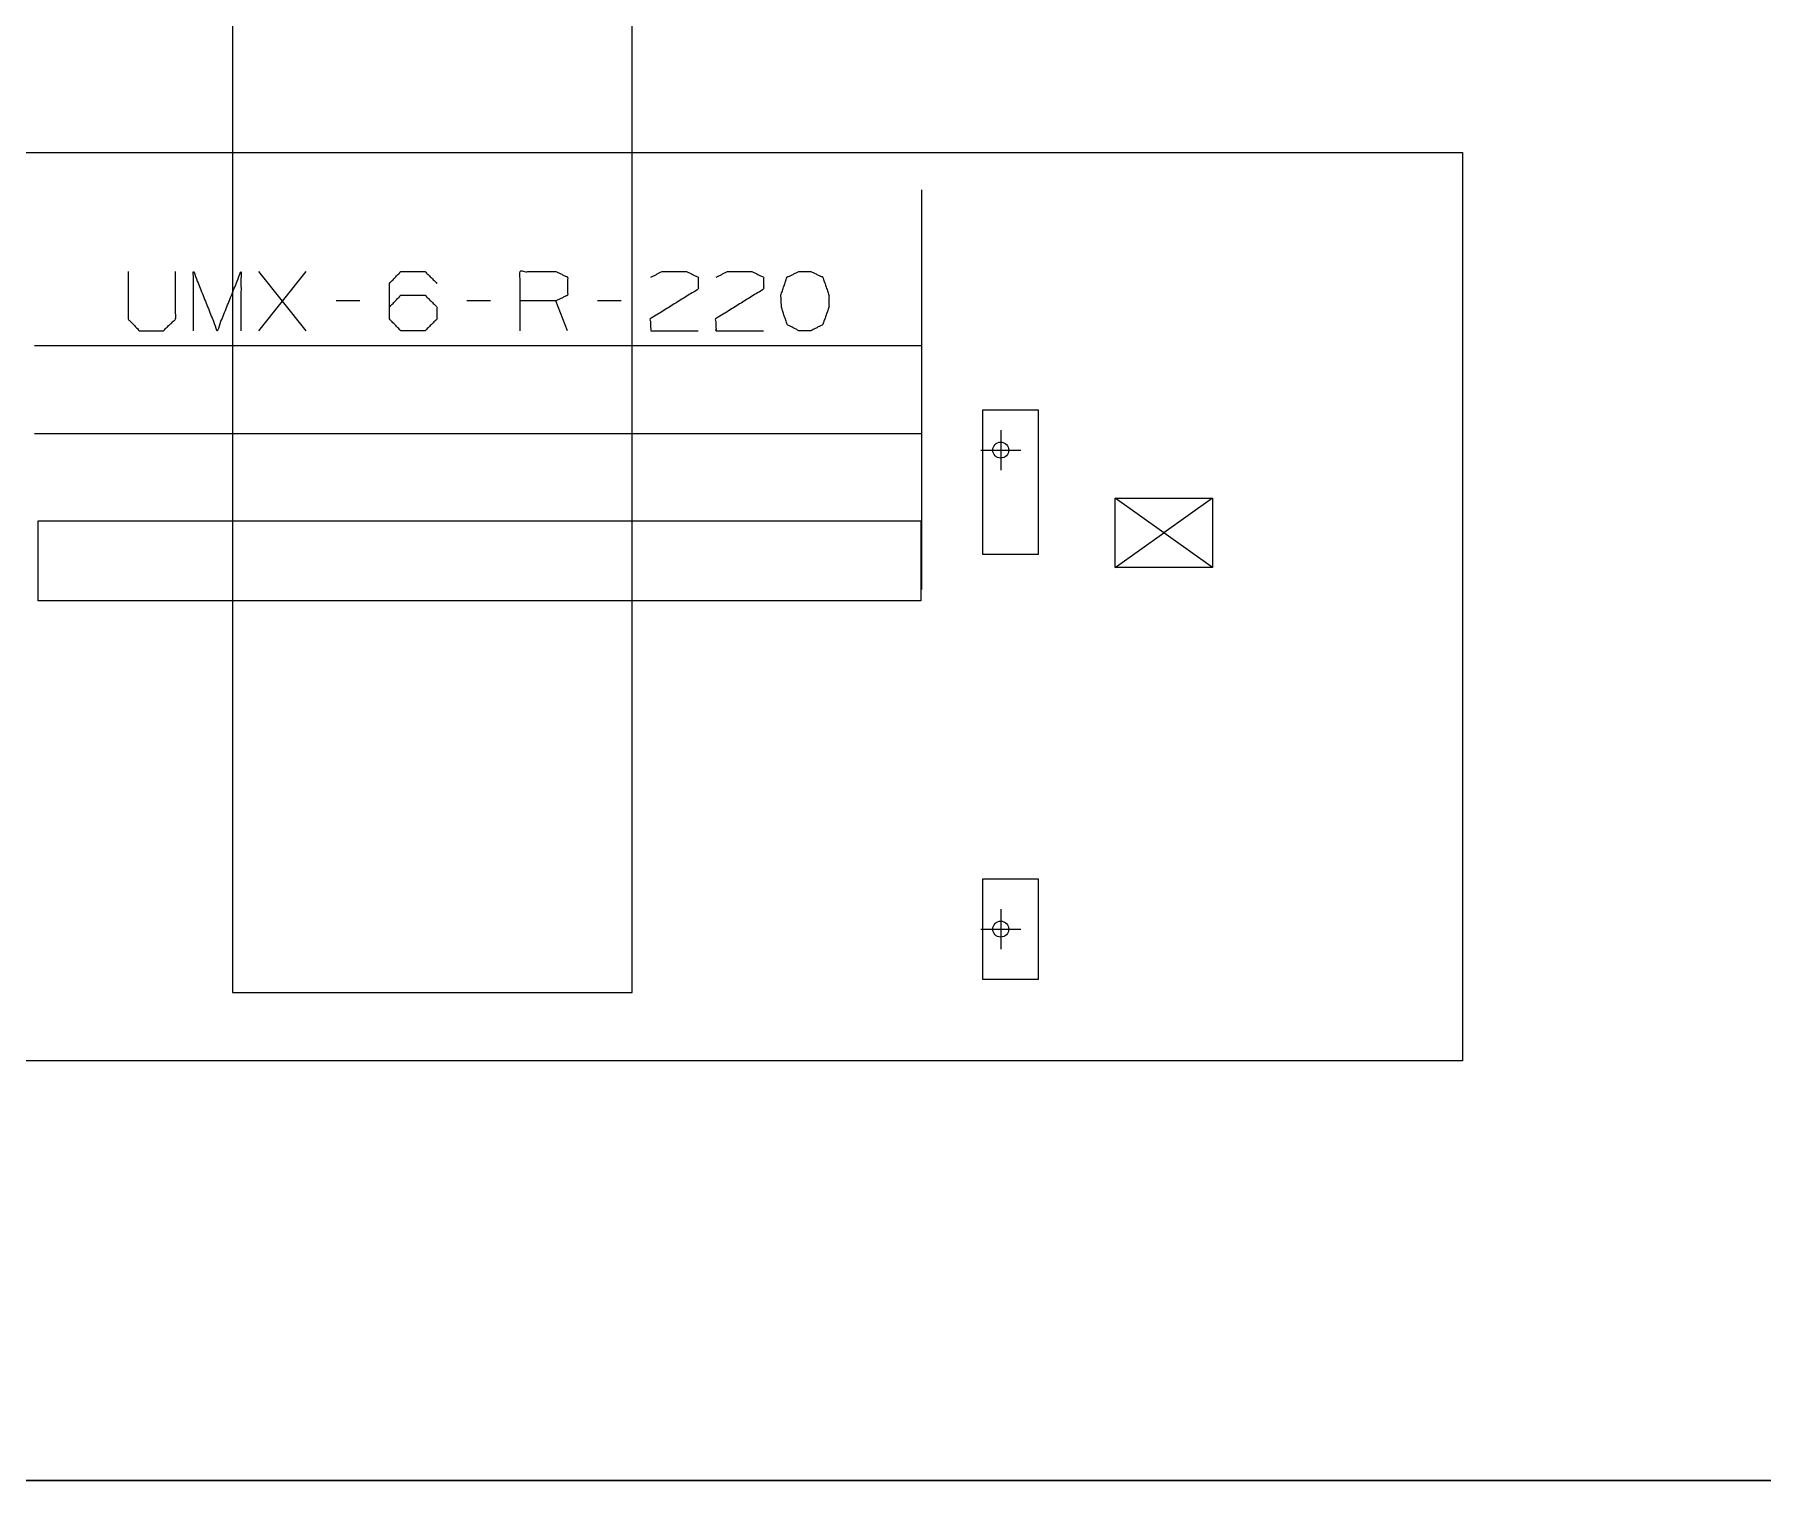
# Model space of a CAD drawing. Header units: millimetres. Extents: x 3056 to 110866, y 16649 to 58349.
# Drawn here: x 51511 to 55834, y 16649 to 20269 of the extents above; entities that cross this region are included whole.
import ezdxf

# ---------------------------------------------------------------- set-up
doc = ezdxf.new("R2010")
doc.units = ezdxf.units.MM
doc.layers.add('1', color=7, linetype='Continuous', true_color=0xffffff)

msp = doc.modelspace()

# ---------------------------------------------------------------- linework, layer by layer
at = {"layer": '1', "color": 143, "linetype": 'Continuous', "lineweight": 13}
for p, q in [((53006.5, 17870.4), (53006.5, 55213.3)), ((52006.5, 54663.3), (52006.5, 17870.4)), ((110866.5, 16649.3), (3056.5, 16649.3))]:
    msp.add_line(p, q, dxfattribs=at)
at = {"layer": '1', "color": 80, "linetype": 'Continuous', "lineweight": 13}
for p, q in [((49456.5, 19973.3), (55083.5, 19973.3)), ((49456.5, 19973.3), (55083.5, 19973.3)), ((55083.5, 19973.3), (55083.5, 17699.3)), ((55083.5, 19973.3), (55083.5, 17699.3)), ((52072.6, 19527), (52191.3, 19675.4)), ((52191.3, 19527), (52072.6, 19675.4)), ((52325.1, 19602), (52265.7, 19602)), ((52651.9, 19602), (52592.6, 19602)), ((52845.1, 19527), (52815.4, 19602)), ((52978.8, 19602), (52919.4, 19602)), ((53731.5, 19489.5), (51511.5, 19489.5)), ((54023, 19328.3), (53883, 19328.3)), ((53883, 19328.3), (53883, 18968.3)), ((54023, 18968.3), (54023, 19328.3)), ((51511.5, 19270.4), (53731.5, 19270.4)), ((53928.5, 19278.3), (53928.5, 19178.3)), ((53878.5, 19228.3), (53978.5, 19228.3)), ((54214.5, 18934.3), (54214.5, 19108.3)), ((54458.5, 18934.3), (54214.5, 19108.3)), ((54214.5, 19108.3), (54458.5, 19108.3)), ((54458.5, 19108.3), (54336.5, 19021.3)), ((54458.5, 19108.3), (54458.5, 18934.3)), ((51520.5, 19051.3), (53728.5, 19051.3)), ((51520.5, 18851.3), (51520.5, 19051.3)), ((53728.5, 19051.3), (53728.5, 18851.3)), ((54214.5, 18934.3), (54336.5, 19021.3)), ((53883, 18968.3), (54023, 18968.3)), ((54458.5, 18934.3), (54214.5, 18934.3)), ((53728.5, 18851.3), (51520.5, 18851.3)), ((53883, 18154.3), (53883, 17904.3)), ((54023, 18154.3), (53883, 18154.3)), ((54023, 17904.3), (54023, 18154.3)), ((53928.5, 18079.3), (53928.5, 17979.3)), ((53878.5, 18029.3), (53978.5, 18029.3)), ((53883, 17904.3), (54023, 17904.3)), ((55083.5, 17699.3), (49456.5, 17699.3)), ((55083.5, 17699.3), (49456.5, 17699.3))]:
    msp.add_line(p, q, dxfattribs=at)
at = {"layer": '1', "color": 9, "linetype": 'Continuous', "lineweight": 13}
for p, q in [((52006.5, 18649.3), (52006.5, 17870.4)), ((53006.5, 17870.4), (53006.5, 18649.3)), ((52006.5, 17870.4), (53006.5, 17870.4))]:
    msp.add_line(p, q, dxfattribs=at)
at = {"layer": '1', "color": 143, "linetype": 'Continuous', "lineweight": 25}
msp.add_line((3056.5, 16649.3), (110866.5, 16649.3), dxfattribs=at)
at = {"layer": '1', "color": 43, "linetype": 'Continuous', "lineweight": 13}
msp.add_line((110866.5, 16649.3), (3056.5, 16649.3), dxfattribs=at)
msp.add_line((110866.5, 16649.3), (3056.5, 16649.3), dxfattribs=at)
at = {"layer": '1', "color": 43, "linetype": 'Continuous', "lineweight": 25}
msp.add_line((3056.5, 16649.3), (110866.5, 16649.3), dxfattribs=at)
msp.add_line((3056.5, 16649.3), (110866.5, 16649.3), dxfattribs=at)
at = {"layer": '1', "color": 80, "linetype": 'Continuous', "lineweight": 13}
for centre in [(53928.5, 19228.3), (53928.5, 18029.3)]:
    msp.add_circle(centre, 20, dxfattribs=at)
for points, knots in [([(53731.5, 19379.9), (53731.5, 19390.1), (53731.5, 19400.3), (53731.5, 19410.5), (53731.5, 19420.7), (53731.5, 19430.9), (53731.5, 19441), (53731.5, 19451.1), (53731.5, 19461.2), (53731.5, 19471.2), (53731.5, 19481.2), (53731.5, 19491.2), (53731.5, 19501.1), (53731.5, 19511), (53731.5, 19520.8), (53731.5, 19530.6), (53731.5, 19540.3), (53731.5, 19549.9), (53731.5, 19559.4), (53731.5, 19568.9), (53731.5, 19573.6), (53731.5, 19583), (53731.5, 19592.3), (53731.5, 19601.5), (53731.5, 19610.6), (53731.5, 19619.6), (53731.5, 19628.5), (53731.5, 19637.3), (53731.5, 19645.9), (53731.5, 19654.5), (53731.5, 19663), (53731.5, 19671.3), (53731.5, 19679.6), (53731.5, 19687.7), (53731.5, 19691.7), (53731.5, 19699.6), (53731.5, 19707.4), (53731.5, 19715), (53731.5, 19722.5), (53731.5, 19729.9), (53731.5, 19737.1), (53731.5, 19744.2), (53731.5, 19751.1), (53731.5, 19757.8), (53731.5, 19764.4), (53731.5, 19770.9), (53731.5, 19777.1), (53731.5, 19783.3), (53731.5, 19786.2), (53731.5, 19792.1), (53731.5, 19797.8), (53731.5, 19803.3), (53731.5, 19808.6), (53731.5, 19813.8), (53731.5, 19816.3), (53731.5, 19821.2), (53731.5, 19825.9), (53731.5, 19830.4), (53731.5, 19832.6), (53731.5, 19836.8), (53731.5, 19840.9), (53731.5, 19844.7), (53731.5, 19848.4), (53731.5, 19851.9), (53731.5, 19855.1), (53731.5, 19856.7), (53731.5, 19859.7), (53731.5, 19862.5), (53731.5, 19865), (53731.5, 19867.4), (53731.5, 19869.6), (53731.5, 19871.5), (53731.5, 19872.4), (53731.5, 19874.1), (53731.5, 19875.5), (53731.5, 19876.8), (53731.5, 19877.8), (53731.5, 19878.6), (53731.5, 19879.3), (53731.5, 19879.7), (53731.5, 19879.9), (53731.5, 19879.9)], [0, 0, 0.020399, 0.040788, 0.061161, 0.08151, 0.101825, 0.122095, 0.142317, 0.162478, 0.18257, 0.202589, 0.222522, 0.242363, 0.262101, 0.281733, 0.301246, 0.320635, 0.339889, 0.359002, 0.377968, 0.387371, 0.406093, 0.424648, 0.443029, 0.461221, 0.479224, 0.497027, 0.514622, 0.532005, 0.549164, 0.566097, 0.582792, 0.599246, 0.61545, 0.62349, 0.63931, 0.654862, 0.670142, 0.685141, 0.699857, 0.714282, 0.728411, 0.742235, 0.75575, 0.76895, 0.781833, 0.794387, 0.806611, 0.812556, 0.824277, 0.835652, 0.846679, 0.857355, 0.867677, 0.872746, 0.882522, 0.891931, 0.900969, 0.9053, 0.913775, 0.921869, 0.929579, 0.936902, 0.943834, 0.950375, 0.953547, 0.959492, 0.965041, 0.970187, 0.974928, 0.979265, 0.983194, 0.984953, 0.988266, 0.991171, 0.993661, 0.995738, 0.997399, 0.998648, 0.999479, 0.999897, 1, 1]), ([(51745.7, 19675.4), (51745.7, 19556.7), (51773.8, 19527), (51833.2, 19527), (51864.4, 19556.7), (51864.4, 19675.4)], [0, 0, 0.311784, 0.419155, 0.57504, 0.688216, 1, 1]), ([(51909.1, 19527), (51909.1, 19675.4), (51968.5, 19527), (52027.9, 19675.4), (52027.9, 19527)], [0, 0, 0.240729, 0.5, 0.759271, 1, 1]), ([(52399.4, 19586.4), (52427.6, 19616.1), (52488.5, 19616.1), (52518.2, 19586.4), (52518.2, 19556.7), (52488.5, 19527), (52427.6, 19527), (52399.4, 19556.7), (52399.4, 19645.7), (52427.6, 19675.4), (52488.5, 19675.4), (52518.2, 19645.7)], [0, 0, 0.074327, 0.185084, 0.26139, 0.315347, 0.391653, 0.502411, 0.576737, 0.73861, 0.812937, 0.923694, 1, 1]), ([(52726.3, 19527), (52726.3, 19675.4), (52815.4, 19675.4), (52845.1, 19661.4), (52845.1, 19616.1), (52815.4, 19602), (52726.3, 19602)], [0, 0, 0.339229, 0.542757, 0.617837, 0.721391, 0.796472, 1, 1]), ([(53053.2, 19661.4), (53081.3, 19675.4), (53142.3, 19675.4), (53171.9, 19661.4), (53171.9, 19631.7), (53051.6, 19556.7), (53053.2, 19527), (53171.9, 19527)], [0, 0, 0.070635, 0.207523, 0.281312, 0.348, 0.666469, 0.733249, 1, 1]), ([(53216.6, 19661.4), (53244.8, 19675.4), (53305.7, 19675.4), (53335.4, 19661.4), (53335.4, 19631.7), (53215.1, 19556.7), (53216.6, 19527), (53335.4, 19527)], [0, 0, 0.070635, 0.207523, 0.281312, 0.348, 0.666469, 0.733249, 1, 1]), ([(53453.5, 19527), (53483.2, 19542.6), (53498.8, 19586.4), (53498.8, 19616.1), (53483.2, 19661.4), (53453.5, 19675.4), (53423.8, 19675.4), (53394.1, 19661.4), (53378.5, 19616.1), (53380.1, 19586.4), (53394.1, 19542.6), (53423.8, 19527), (53453.5, 19527)], [0, 0, 0.076268, 0.181885, 0.249378, 0.358347, 0.433027, 0.500517, 0.575207, 0.684172, 0.751758, 0.856232, 0.93251, 1, 1]), ([(53731.5, 18879.9), (53731.5, 18880), (53731.5, 18880.4), (53731.5, 18880.6), (53731.5, 18881.2), (53731.5, 18882.1), (53731.5, 18883.1), (53731.5, 18884.4), (53731.5, 18885.8), (53731.5, 18887.5), (53731.5, 18889.3), (53731.5, 18891.4), (53731.5, 18893.7), (53731.5, 18896.1), (53731.5, 18898.8), (53731.5, 18901.7), (53731.5, 18904.8), (53731.5, 18908), (53731.5, 18911.5), (53731.5, 18915.2), (53731.5, 18919), (53731.5, 18923.1), (53731.5, 18927.3), (53731.5, 18931.7), (53731.5, 18936.3), (53731.5, 18941.1), (53731.5, 18946.1), (53731.5, 18951.3), (53731.5, 18956.6), (53731.5, 18962.1), (53731.5, 18967.8), (53731.5, 18973.7), (53731.5, 18979.7), (53731.5, 18985.9), (53731.5, 18992.3), (53731.5, 18995.5), (53731.5, 19002.1), (53731.5, 19008.8), (53731.5, 19012.3), (53731.5, 19019.3), (53731.5, 19022.8), (53731.5, 19030), (53731.5, 19037.4), (53731.5, 19044.9), (53731.5, 19052.5), (53731.5, 19060.3), (53731.5, 19068.2), (53731.5, 19076.2), (53731.5, 19084.4), (53731.5, 19092.7), (53731.5, 19101.1), (53731.5, 19109.6), (53731.5, 19118.3), (53731.5, 19127), (53731.5, 19135.9), (53731.5, 19144.8), (53731.5, 19153.9), (53731.5, 19163), (53731.5, 19172.2), (53731.5, 19181.6), (53731.5, 19186.3), (53731.5, 19195.7), (53731.5, 19205.2), (53731.5, 19214.8), (53731.5, 19224.5), (53731.5, 19229.3), (53731.5, 19239.1), (53731.5, 19244), (53731.5, 19253.8), (53731.5, 19263.7), (53731.5, 19273.7), (53731.5, 19278.7), (53731.5, 19288.7), (53731.5, 19298.7), (53731.5, 19303.7), (53731.5, 19313.8), (53731.5, 19324), (53731.5, 19329), (53731.5, 19339.2), (53731.5, 19349.4), (53731.5, 19359.6), (53731.5, 19369.7), (53731.5, 19379.9)], [0, 0, 0.000209, 0.000833, 0.001352, 0.002601, 0.004262, 0.006339, 0.008832, 0.011734, 0.015049, 0.018772, 0.022905, 0.027445, 0.032388, 0.037735, 0.043482, 0.049625, 0.056166, 0.0631, 0.070424, 0.078134, 0.086228, 0.0947, 0.103553, 0.112776, 0.122367, 0.132326, 0.142645, 0.153321, 0.164348, 0.175726, 0.187444, 0.199501, 0.211891, 0.22461, 0.23105, 0.244253, 0.257768, 0.264678, 0.278654, 0.285718, 0.300143, 0.314859, 0.329861, 0.345141, 0.360693, 0.376512, 0.392588, 0.408919, 0.425497, 0.442312, 0.459361, 0.476633, 0.494122, 0.511826, 0.52973, 0.54783, 0.566118, 0.584586, 0.603228, 0.612632, 0.631515, 0.650554, 0.669739, 0.689059, 0.698754, 0.718269, 0.728083, 0.747768, 0.767558, 0.787447, 0.797414, 0.81743, 0.837525, 0.847605, 0.867796, 0.888042, 0.898178, 0.918493, 0.938839, 0.959212, 0.979603, 1, 1])]:
    msp.add_open_spline(points, degree=1, knots=knots, dxfattribs=at)

doc.saveas('drawing.dxf')
